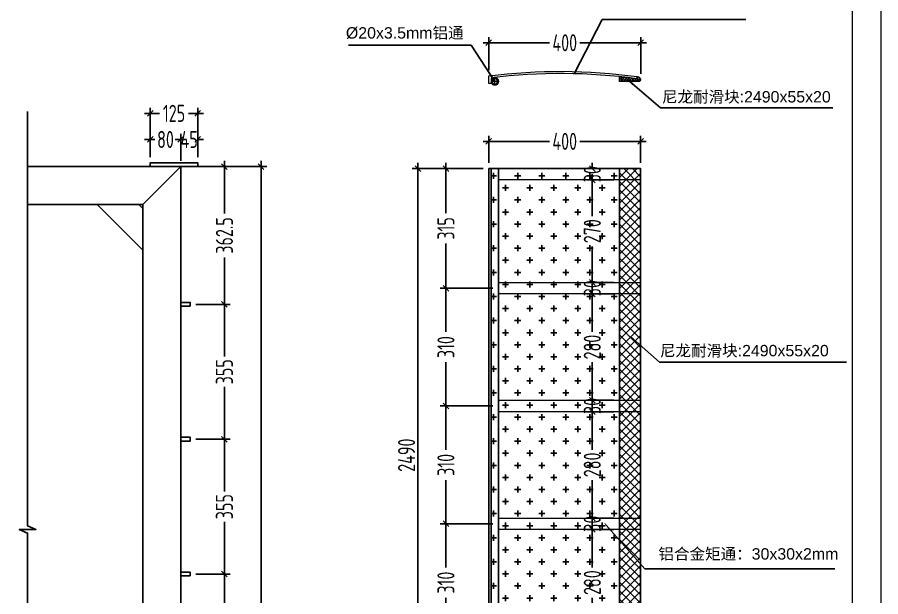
# Model space of a CAD drawing. Header units: millimetres. Extents: x 136606 to 1231039, y 82794 to 127364.
# Drawn here: x 864507 to 866782, y 124577 to 126103 of the extents above; entities that cross this region are included whole.
import ezdxf
from ezdxf import colors
from ezdxf.entities.mleader import LeaderData, LeaderLine
from ezdxf.math import Vec2, Vec3

# ---------------------------------------------------------------- set-up
doc = ezdxf.new("R2010")
doc.units = ezdxf.units.MM
doc.linetypes.add('CENTER', pattern=[0.6, 0.375, -0.075, 0.075, -0.075])
doc.linetypes.add('PHANTOM2', pattern=[1.25, 0.625, -0.125, 0.125, -0.125, 0.125, -0.125])
doc.layers.add('1', color=7, linetype='Continuous', true_color=0xffffff)
for name, color, linetype in [('HR-Break', 1, 'PHANTOM2'), ('HR-dimension', 9, 'Continuous'), ('HR-hatch', 8, 'Continuous'), ('HR-Zhuliang', 3, 'Continuous'), ('标注', 9, 'Continuous'), ('铝条', 31, 'Continuous'), ('铝通', 4, 'Continuous')]:
    doc.layers.add(name, color=color, linetype=linetype)
doc.layers.add('图框', color=7, linetype='Continuous', lineweight=13)
doc.layers.add('文本', color=3, linetype='Continuous', lineweight=13)
doc.styles.add('Arial', font='arial.ttf')
doc.styles.add('hztxt', font='ros1.shx', dxfattribs={"width": 0.8, "bigfont": 'hztxt.shx'})
doc.styles.get("Standard").update_dxf_attribs({"font": 'arial.ttf'})
doc.dimstyles.new('DIM-15', dxfattribs={"dimscale": 15, "dimtxt": 3, "dimasz": 1, "dimexe": 1, "dimexo": 1, "dimgap": 0.5, "dimtad": 0, "dimdec": 1, "dimrnd": 0.0005, "dimzin": 9, "dimdsep": 46, "dimtxsty": 'hztxt', "dimblk": 'OBLIQUE', "dimcen": 0, "dimdle": 1, "dimclrd": 9, "dimclre": 9, "dimclrt": 2, "dimazin": 2, "dimtfac": 1, "dimtdec": 1, "dimtix": 1, "dimtofl": 0, "dimtmove": 2, "dimatfit": 3, "dimfxl": 1, "dimarcsym": 2})
doc.dimstyles.new('HR-BI-DIM5', dxfattribs={"dimscale": 6, "dimtxt": 5, "dimasz": 1, "dimexe": 1, "dimexo": 1.5, "dimgap": 2, "dimtad": 1, "dimdec": 1, "dimdsep": 46, "dimtxsty": 'hztxt', "dimcen": 0, "dimdle": 1, "dimclrd": 256, "dimclre": 256, "dimclrt": 2, "dimadec": 1, "dimazin": 0, "dimtfac": 1, "dimtdec": 1, "dimtix": 1, "dimtmove": 2, "dimatfit": 3, "dimfxl": 1, "dimtfill": 1, "dimtolj": 1, "dimtzin": 0, "dimarcsym": 1})

# ---------------------------------------------------------------- blocks, each defined once
blk = doc.blocks.new('_Oblique')
at = {"color": 0, "linetype": 'ByBlock', "lineweight": -2}
blk.add_line((-0.5, -0.5), (0.5, 0.5), dxfattribs=at)
blk = doc.blocks.new('*D1200')
at = {"layer": 'Defpoints', "color": 0, "ltscale": 1.5, "transparency": 16777216}
for p in [(864982.8, 125849.6), (864857.9, 125719.4), (864982.8, 125719.4)]:
    blk.add_point(p, dxfattribs=at)
at = {"layer": 'HR-dimension', "color": 9, "lineweight": -2, "ltscale": 1.5, "transparency": 16777216}
for p, q in [((864842.9, 125849.6), (864882.3, 125849.6)), ((864857.9, 125734.4), (864857.9, 125864.6)), ((864997.8, 125849.6), (864958.5, 125849.6)), ((864982.8, 125734.4), (864982.8, 125864.6))]:
    blk.add_line(p, q, dxfattribs=at)
at = {"layer": 'HR-dimension', "color": 9, "lineweight": -2, "ltscale": 1.5, "transparency": 16777216, "xscale": 15, "yscale": 15, "zscale": 15, "rotation": 180}
blk.add_blockref('_Oblique', (864857.9, 125849.6), dxfattribs=at)
at = {"layer": 'HR-dimension', "color": 9, "lineweight": -2, "ltscale": 1.5, "transparency": 16777216, "xscale": 15, "yscale": 15, "zscale": 15}
blk.add_blockref('_Oblique', (864982.8, 125849.6), dxfattribs=at)
at = {"layer": 'HR-dimension', "color": 2, "ltscale": 1.5, "transparency": 16777216, "insert": (864920.4, 125849.6), "char_height": 45, "attachment_point": 5, "style": 'hztxt'}
blk.add_mtext('125', dxfattribs=at)
blk = doc.blocks.new('*D1201')
at = {"layer": 'Defpoints', "color": 0, "ltscale": 1.5, "transparency": 16777216}
for p in [(864937.9, 125780.9), (864857.9, 125719.4), (864937.9, 125709.4)]:
    blk.add_point(p, dxfattribs=at)
at = {"layer": 'HR-dimension', "color": 9, "lineweight": -2, "ltscale": 1.5, "transparency": 16777216}
for p, q in [((864842.9, 125780.9), (864870, 125780.9)), ((864857.9, 125734.4), (864857.9, 125795.9)), ((864952.9, 125780.9), (864925.8, 125780.9)), ((864937.9, 125724.4), (864937.9, 125795.9))]:
    blk.add_line(p, q, dxfattribs=at)
at = {"layer": 'HR-dimension', "color": 9, "lineweight": -2, "ltscale": 1.5, "transparency": 16777216, "xscale": 15, "yscale": 15, "zscale": 15, "rotation": 180}
blk.add_blockref('_Oblique', (864857.9, 125780.9), dxfattribs=at)
at = {"layer": 'HR-dimension', "color": 9, "lineweight": -2, "ltscale": 1.5, "transparency": 16777216, "xscale": 15, "yscale": 15, "zscale": 15}
blk.add_blockref('_Oblique', (864937.9, 125780.9), dxfattribs=at)
at = {"layer": 'HR-dimension', "color": 2, "ltscale": 1.5, "transparency": 16777216, "insert": (864897.9, 125780.9), "char_height": 45, "attachment_point": 5, "style": 'hztxt'}
blk.add_mtext('80', dxfattribs=at)
blk = doc.blocks.new('*D1202')
at = {"layer": 'Defpoints', "color": 0, "ltscale": 1.5, "transparency": 16777216}
for p in [(864982.8, 125780.9), (864937.9, 125709.4), (864982.8, 125719.4)]:
    blk.add_point(p, dxfattribs=at)
at = {"layer": 'HR-dimension', "color": 9, "lineweight": -2, "ltscale": 1.5, "transparency": 16777216}
for p, q in [((864937.9, 125780.9), (864922.9, 125780.9)), ((864937.9, 125724.4), (864937.9, 125795.9)), ((864982.8, 125734.4), (864982.8, 125795.9)), ((864982.8, 125780.9), (864997.8, 125780.9))]:
    blk.add_line(p, q, dxfattribs=at)
at = {"layer": 'HR-dimension', "color": 9, "lineweight": -2, "ltscale": 1.5, "transparency": 16777216, "xscale": 15, "yscale": 15, "zscale": 15}
blk.add_blockref('_Oblique', (864937.9, 125780.9), dxfattribs=at)
at = {"layer": 'HR-dimension', "color": 9, "lineweight": -2, "ltscale": 1.5, "transparency": 16777216, "xscale": 15, "yscale": 15, "zscale": 15, "rotation": 180}
blk.add_blockref('_Oblique', (864982.8, 125780.9), dxfattribs=at)
at = {"layer": 'HR-dimension', "color": 2, "ltscale": 1.5, "transparency": 16777216, "insert": (864960.4, 125780.9), "char_height": 45, "attachment_point": 5, "style": 'hztxt'}
blk.add_mtext('45', dxfattribs=at)
blk = doc.blocks.new('*D1203')
at = {"layer": 'Defpoints', "color": 0, "ltscale": 1.5, "transparency": 16777216}
for p in [(864937.9, 125709.4), (864962.9, 125346.9), (865053.1, 125346.9)]:
    blk.add_point(p, dxfattribs=at)
at = {"layer": 'HR-dimension', "color": 9, "lineweight": -2, "ltscale": 1.5, "transparency": 16777216}
for p, q in [((864952.9, 125709.4), (865068.1, 125709.4)), ((865053.1, 125724.4), (865053.1, 125586.1)), ((865053.1, 125331.9), (865053.1, 125470.3)), ((864977.9, 125346.9), (865068.1, 125346.9))]:
    blk.add_line(p, q, dxfattribs=at)
at = {"layer": 'HR-dimension', "color": 9, "lineweight": -2, "ltscale": 1.5, "transparency": 16777216, "xscale": 15, "yscale": 15, "zscale": 15}
for p, rotation in [((865053.1, 125709.4), 90), ((865053.1, 125346.9), 270)]:
    blk.add_blockref('_Oblique', p, dxfattribs=dict(at, rotation=rotation))
at = {"layer": 'HR-dimension', "color": 2, "ltscale": 1.5, "transparency": 16777216, "insert": (865053.1, 125528.2), "char_height": 45, "attachment_point": 5, "rotation": 90, "style": 'hztxt'}
blk.add_mtext('362.5', dxfattribs=at)
blk = doc.blocks.new('*D1204')
at = {"layer": 'Defpoints', "color": 0, "ltscale": 1.5, "transparency": 16777216}
for p in [(864962.9, 124991.9), (864962.9, 124636.9), (865053, 124636.9)]:
    blk.add_point(p, dxfattribs=at)
at = {"layer": 'HR-dimension', "color": 9, "lineweight": -2, "ltscale": 1.5, "transparency": 16777216}
for p, q in [((865053, 125006.9), (865053, 124854.3)), ((864977.9, 124991.9), (865068, 124991.9)), ((865053, 124621.9), (865053, 124774.5)), ((864977.9, 124636.9), (865068, 124636.9))]:
    blk.add_line(p, q, dxfattribs=at)
at = {"layer": 'HR-dimension', "color": 9, "lineweight": -2, "ltscale": 1.5, "transparency": 16777216, "xscale": 15, "yscale": 15, "zscale": 15}
for p, rotation in [((865053, 124991.9), 90), ((865053, 124636.9), 270)]:
    blk.add_blockref('_Oblique', p, dxfattribs=dict(at, rotation=rotation))
at = {"layer": 'HR-dimension', "color": 2, "ltscale": 1.5, "transparency": 16777216, "insert": (865053, 124814.4), "char_height": 45, "attachment_point": 5, "rotation": 90, "style": 'hztxt'}
blk.add_mtext('355', dxfattribs=at)
blk = doc.blocks.new('*D1205')
at = {"layer": 'Defpoints', "color": 0, "ltscale": 1.5, "transparency": 16777216}
for p in [(864937.9, 125709.4), (864937.8, 123209.5), (865149.5, 123209.5)]:
    blk.add_point(p, dxfattribs=at)
at = {"layer": 'HR-dimension', "color": 9, "lineweight": -2, "ltscale": 1.5, "transparency": 16777216}
for p, q in [((864952.9, 125709.4), (865164.5, 125709.4)), ((865149.5, 125724.4), (865149.5, 124511.3)), ((865149.5, 123194.5), (865149.5, 124407.5)), ((864952.8, 123209.5), (865164.5, 123209.5))]:
    blk.add_line(p, q, dxfattribs=at)
at = {"layer": 'HR-dimension', "color": 9, "lineweight": -2, "ltscale": 1.5, "transparency": 16777216, "xscale": 15, "yscale": 15, "zscale": 15}
for p, rotation in [((865149.5, 125709.4), 90), ((865149.5, 123209.5), 270)]:
    blk.add_blockref('_Oblique', p, dxfattribs=dict(at, rotation=rotation))
at = {"layer": 'HR-dimension', "color": 2, "ltscale": 1.5, "transparency": 16777216, "insert": (865149.5, 124459.4), "char_height": 45, "attachment_point": 5, "rotation": 90, "style": 'hztxt'}
blk.add_mtext('2500', dxfattribs=at)
blk = doc.blocks.new('A$C46522D11')
for p, q in [((0, 17.1), (8.2, 25.2)), ((9.4, 20.3), (5.3, 24.5)), ((9.6, 19.3), (8.9, 25.2)), ((9.6, 19.3), (55.3, 24.4)), ((30.5, 12.2), (41.1, 22.8)), ((37.6, 12.2), (49.1, 23.7)), ((52.9, 12.2), (42.2, 22.9)), ((44.7, 12.2), (55.3, 22.8)), ((55.3, 16.9), (48.5, 23.6)), ((55.3, 24), (54.9, 24.4)), ((55.3, 12.2), (55.3, 24.4)), ((2.9, 12.7), (0.5, 15.1)), ((10.4, 12.2), (1.4, 21.3)), ((2.8, 12.8), (9.5, 19.5)), ((5, 12.2), (55.3, 12.2)), ((9.3, 12.2), (17.2, 20.1)), ((17.5, 12.2), (10.4, 19.4)), ((16.4, 12.2), (25.2, 21)), ((24.6, 12.2), (16.7, 20.1)), ((31.6, 12.2), (23.1, 20.8)), ((23.5, 12.2), (33.2, 21.9)), ((38.7, 12.2), (29.5, 21.5)), ((45.8, 12.2), (35.8, 22.2)), ((51.8, 12.2), (55.3, 15.7))]:
    blk.add_line(p, q)
at = {"color": 1, "linetype": 'CENTER', "ltscale": 10.16}
for p, q in [((372.9, 11), (394.9, 11)), ((383.9, 0), (383.9, 22))]:
    blk.add_line(p, q, dxfattribs=at)
blk.add_lwpolyline([(399.9, 5.2), (399.9, 25.2, 0.066496), (8.9, 25.2), (9.6, 19.3, -0.065854), (393.9, 19.9), (393.9, 5.2)], format="xyb", close=True)
for radius in [10, 7]:
    blk.add_circle((383.9, 11), radius)
for centre, radius, start, end in [((8.9, 16.2), 9, 90, 165.5225), ((5, 17.2), 5, 165.5225, 270)]:
    blk.add_arc(centre, radius, start, end)
blk = doc.blocks.new('A$C848c3b45')
at = {"layer": '图框', "lineweight": 0, "xscale": -1, "rotation": 359.6607206610116}
blk.add_blockref('A$C46522D11', (383.8, -13.3), dxfattribs=at)
blk = doc.blocks.new('*D1010')
at = {"layer": 'Defpoints', "color": 0, "ltscale": 1.5, "transparency": 16777216}
for p in [(866149.5, 126035.5), (865749.5, 125948.2), (866149.5, 125938.3)]:
    blk.add_point(p, dxfattribs=at)
at = {"layer": 'HR-dimension', "color": 9, "lineweight": -2, "ltscale": 1.5, "transparency": 16777216}
for p, q in [((865749.5, 125963.2), (865749.5, 126050.5)), ((866149.5, 125953.3), (866149.5, 126050.5)), ((865734.5, 126035.5), (865909.6, 126035.5)), ((866164.5, 126035.5), (865989.4, 126035.5))]:
    blk.add_line(p, q, dxfattribs=at)
at = {"layer": 'HR-dimension', "color": 9, "lineweight": -2, "ltscale": 1.5, "transparency": 16777216, "xscale": 15, "yscale": 15, "zscale": 15, "rotation": 180}
blk.add_blockref('_Oblique', (865749.5, 126035.5), dxfattribs=at)
at = {"layer": 'HR-dimension', "color": 9, "lineweight": -2, "ltscale": 1.5, "transparency": 16777216, "xscale": 15, "yscale": 15, "zscale": 15}
blk.add_blockref('_Oblique', (866149.5, 126035.5), dxfattribs=at)
at = {"layer": 'HR-dimension', "color": 2, "ltscale": 1.5, "transparency": 16777216, "insert": (865949.5, 126035.5), "char_height": 45, "attachment_point": 5, "style": 'hztxt'}
blk.add_mtext('400', dxfattribs=at)
blk = doc.blocks.new('*D1206')
at = {"layer": 'Defpoints', "color": 0, "ltscale": 1.5, "transparency": 16777216}
for p in [(865749.4, 125704.4), (865636.5, 125389.4), (865775.4, 125389.4)]:
    blk.add_point(p, dxfattribs=at)
at = {"layer": 'HR-dimension', "color": 9, "lineweight": -2, "ltscale": 1.5, "transparency": 16777216}
for p, q in [((865636.5, 125719.4), (865636.5, 125586.8)), ((865734.4, 125704.4), (865621.5, 125704.4)), ((865636.5, 125374.4), (865636.5, 125507)), ((865760.4, 125389.4), (865621.5, 125389.4))]:
    blk.add_line(p, q, dxfattribs=at)
at = {"layer": 'HR-dimension', "color": 9, "lineweight": -2, "ltscale": 1.5, "transparency": 16777216, "xscale": 15, "yscale": 15, "zscale": 15}
for p, rotation in [((865636.5, 125704.4), 90), ((865636.5, 125389.4), 270)]:
    blk.add_blockref('_Oblique', p, dxfattribs=dict(at, rotation=rotation))
at = {"layer": 'HR-dimension', "color": 2, "ltscale": 1.5, "transparency": 16777216, "insert": (865636.5, 125546.9), "char_height": 45, "attachment_point": 5, "rotation": 90, "style": 'hztxt'}
blk.add_mtext('315', dxfattribs=at)
blk = doc.blocks.new('*D1207')
at = {"layer": 'Defpoints', "color": 0, "ltscale": 1.5, "transparency": 16777216}
for p in [(865775.4, 125389.4), (865636.5, 125079.4), (865775.4, 125079.4)]:
    blk.add_point(p, dxfattribs=at)
at = {"layer": 'HR-dimension', "color": 9, "lineweight": -2, "ltscale": 1.5, "transparency": 16777216}
for p, q in [((865636.5, 125404.4), (865636.5, 125274.3)), ((865760.4, 125389.4), (865621.5, 125389.4)), ((865636.5, 125064.4), (865636.5, 125194.5)), ((865760.4, 125079.4), (865621.5, 125079.4))]:
    blk.add_line(p, q, dxfattribs=at)
at = {"layer": 'HR-dimension', "color": 9, "lineweight": -2, "ltscale": 1.5, "transparency": 16777216, "xscale": 15, "yscale": 15, "zscale": 15}
for p, rotation in [((865636.5, 125389.4), 90), ((865636.5, 125079.4), 270)]:
    blk.add_blockref('_Oblique', p, dxfattribs=dict(at, rotation=rotation))
at = {"layer": 'HR-dimension', "color": 2, "ltscale": 1.5, "transparency": 16777216, "insert": (865636.5, 125234.4), "char_height": 45, "attachment_point": 5, "rotation": 90, "style": 'hztxt'}
blk.add_mtext('310', dxfattribs=at)
blk = doc.blocks.new('*D1208')
at = {"layer": 'Defpoints', "color": 0, "ltscale": 1.5, "transparency": 16777216}
for p in [(865775.4, 125079.4), (865636.5, 124769.4), (865775.4, 124769.4)]:
    blk.add_point(p, dxfattribs=at)
at = {"layer": 'HR-dimension', "color": 9, "lineweight": -2, "ltscale": 1.5, "transparency": 16777216}
for p, q in [((865636.5, 125094.4), (865636.5, 124964.3)), ((865760.4, 125079.4), (865621.5, 125079.4)), ((865636.5, 124754.4), (865636.5, 124884.5)), ((865760.4, 124769.4), (865621.5, 124769.4))]:
    blk.add_line(p, q, dxfattribs=at)
at = {"layer": 'HR-dimension', "color": 9, "lineweight": -2, "ltscale": 1.5, "transparency": 16777216, "xscale": 15, "yscale": 15, "zscale": 15}
for p, rotation in [((865636.5, 125079.4), 90), ((865636.5, 124769.4), 270)]:
    blk.add_blockref('_Oblique', p, dxfattribs=dict(at, rotation=rotation))
at = {"layer": 'HR-dimension', "color": 2, "ltscale": 1.5, "transparency": 16777216, "insert": (865636.5, 124924.4), "char_height": 45, "attachment_point": 5, "rotation": 90, "style": 'hztxt'}
blk.add_mtext('310', dxfattribs=at)
blk = doc.blocks.new('*D1209')
at = {"layer": 'Defpoints', "color": 0, "ltscale": 1.5, "transparency": 16777216}
for p in [(865749.4, 125704.4), (865562.8, 123214.4), (865749.4, 123214.4)]:
    blk.add_point(p, dxfattribs=at)
at = {"layer": 'HR-dimension', "color": 9, "lineweight": -2, "ltscale": 1.5, "transparency": 16777216}
for p, q in [((865562.8, 125719.4), (865562.8, 123199.4)), ((865734.4, 125704.4), (865547.8, 125704.4)), ((865734.4, 123214.4), (865547.8, 123214.4))]:
    blk.add_line(p, q, dxfattribs=at)
at = {"layer": 'HR-dimension', "color": 9, "lineweight": -2, "ltscale": 1.5, "transparency": 16777216, "xscale": 15, "yscale": 15, "zscale": 15}
for p, rotation in [((865562.8, 125704.4), 90), ((865562.8, 123214.4), 270)]:
    blk.add_blockref('_Oblique', p, dxfattribs=dict(at, rotation=rotation))
at = {"layer": 'HR-dimension', "color": 2, "ltscale": 1.5, "transparency": 16777216, "insert": (865532.8, 124949.9), "char_height": 45, "attachment_point": 5, "rotation": 90, "style": 'hztxt'}
blk.add_mtext('2490', dxfattribs=at)
blk = doc.blocks.new('*D1210')
at = {"layer": 'Defpoints', "color": 0, "ltscale": 1.5, "transparency": 16777216}
for p in [(866149.4, 125775.9), (865749.4, 125704.4), (866149.4, 125704.4)]:
    blk.add_point(p, dxfattribs=at)
at = {"layer": 'HR-dimension', "color": 9, "lineweight": -2, "ltscale": 1.5, "transparency": 16777216}
for p, q in [((865749.4, 125719.4), (865749.4, 125790.9)), ((866149.4, 125719.4), (866149.4, 125790.9)), ((865734.4, 125775.9), (865909.5, 125775.9)), ((866164.4, 125775.9), (865989.3, 125775.9))]:
    blk.add_line(p, q, dxfattribs=at)
at = {"layer": 'HR-dimension', "color": 9, "lineweight": -2, "ltscale": 1.5, "transparency": 16777216, "xscale": 15, "yscale": 15, "zscale": 15, "rotation": 180}
blk.add_blockref('_Oblique', (865749.4, 125775.9), dxfattribs=at)
at = {"layer": 'HR-dimension', "color": 9, "lineweight": -2, "ltscale": 1.5, "transparency": 16777216, "xscale": 15, "yscale": 15, "zscale": 15}
blk.add_blockref('_Oblique', (866149.4, 125775.9), dxfattribs=at)
at = {"layer": 'HR-dimension', "color": 2, "ltscale": 1.5, "transparency": 16777216, "insert": (865949.4, 125775.9), "char_height": 45, "attachment_point": 5, "style": 'hztxt'}
blk.add_mtext('400', dxfattribs=at)
blk = doc.blocks.new('*D1221')
at = {"layer": 'Defpoints', "color": 0, "ltscale": 1.5, "transparency": 16777216}
for p in [(865636.5, 124769.4), (865775.4, 124769.4), (865775.4, 124459.4)]:
    blk.add_point(p, dxfattribs=at)
at = {"layer": 'HR-dimension', "color": 9, "lineweight": -2, "ltscale": 1.5, "transparency": 16777216}
for p, q in [((865636.5, 124784.4), (865636.5, 124654.3)), ((865760.4, 124769.4), (865621.5, 124769.4)), ((865636.5, 124444.4), (865636.5, 124574.5)), ((865760.4, 124459.4), (865621.5, 124459.4))]:
    blk.add_line(p, q, dxfattribs=at)
at = {"layer": 'HR-dimension', "color": 9, "lineweight": -2, "ltscale": 1.5, "transparency": 16777216, "xscale": 15, "yscale": 15, "zscale": 15}
for p, rotation in [((865636.5, 124769.4), 90), ((865636.5, 124459.4), 270)]:
    blk.add_blockref('_Oblique', p, dxfattribs=dict(at, rotation=rotation))
at = {"layer": 'HR-dimension', "color": 2, "ltscale": 1.5, "transparency": 16777216, "insert": (865636.5, 124614.4), "char_height": 45, "attachment_point": 5, "rotation": 90, "style": 'hztxt'}
blk.add_mtext('310', dxfattribs=at)
blk = doc.blocks.new('*D1077')
at = {"layer": 'Defpoints', "color": 0, "ltscale": 1.5, "transparency": 16777216}
for p in [(864962.9, 125346.9), (864962.9, 124991.9), (865053, 124991.9)]:
    blk.add_point(p, dxfattribs=at)
at = {"layer": 'HR-dimension', "color": 9, "lineweight": -2, "ltscale": 1.5, "transparency": 16777216}
for p, q in [((864977.9, 125346.9), (865068, 125346.9)), ((865053, 125361.9), (865053, 125209.3)), ((865053, 124976.9), (865053, 125129.5)), ((864977.9, 124991.9), (865068, 124991.9))]:
    blk.add_line(p, q, dxfattribs=at)
at = {"layer": 'HR-dimension', "color": 9, "lineweight": -2, "ltscale": 1.5, "transparency": 16777216, "xscale": 15, "yscale": 15, "zscale": 15}
for p, rotation in [((865053, 125346.9), 90), ((865053, 124991.9), 270)]:
    blk.add_blockref('_Oblique', p, dxfattribs=dict(at, rotation=rotation))
at = {"layer": 'HR-dimension', "color": 2, "ltscale": 1.5, "transparency": 16777216, "insert": (865053, 125169.4), "char_height": 45, "attachment_point": 5, "rotation": 90, "style": 'hztxt'}
blk.add_mtext('355', dxfattribs=at)
blk = doc.blocks.new('*D1252')
at = {"color": 9, "lineweight": -2, "transparency": 16777216}
for p, q in [((866022.1, 125704.4), (866022.1, 125719.4)), ((866079, 125704.4), (866007.1, 125704.4)), ((866079, 125674.4), (866007.1, 125674.4)), ((866022.1, 125674.4), (866022.1, 125659.4))]:
    blk.add_line(p, q, dxfattribs=at)
at = {"layer": 'Defpoints', "color": 0, "transparency": 16777216}
for p in [(866022.1, 125704.4), (866094, 125704.4), (866094, 125674.4)]:
    blk.add_point(p, dxfattribs=at)
at = {"color": 9, "lineweight": -2, "transparency": 16777216, "xscale": 15, "yscale": 15, "zscale": 15}
for p, rotation in [((866022.1, 125704.4), 270), ((866022.1, 125674.4), 90)]:
    blk.add_blockref('_Oblique', p, dxfattribs=dict(at, rotation=rotation))
at = {"color": 2, "transparency": 16777216, "insert": (866022.1, 125689.4), "char_height": 45, "attachment_point": 5, "rotation": 90, "style": 'hztxt'}
blk.add_mtext('30', dxfattribs=at)
blk = doc.blocks.new('*D1253')
at = {"color": 9, "lineweight": -2, "transparency": 16777216}
for p, q in [((866022.1, 125689.4), (866022.1, 125579.3)), ((866079, 125674.4), (866007.1, 125674.4)), ((866022.1, 125389.4), (866022.1, 125499.5)), ((866079, 125404.4), (866007.1, 125404.4))]:
    blk.add_line(p, q, dxfattribs=at)
at = {"layer": 'Defpoints', "color": 0, "transparency": 16777216}
for p in [(866094, 125674.4), (866022.1, 125404.4), (866094, 125404.4)]:
    blk.add_point(p, dxfattribs=at)
at = {"color": 9, "lineweight": -2, "transparency": 16777216, "xscale": 15, "yscale": 15, "zscale": 15}
for p, rotation in [((866022.1, 125674.4), 90), ((866022.1, 125404.4), 270)]:
    blk.add_blockref('_Oblique', p, dxfattribs=dict(at, rotation=rotation))
at = {"color": 2, "transparency": 16777216, "insert": (866022.1, 125539.4), "char_height": 45, "attachment_point": 5, "rotation": 90, "style": 'hztxt'}
blk.add_mtext('270', dxfattribs=at)
blk = doc.blocks.new('*D1254')
at = {"color": 9, "lineweight": -2, "transparency": 16777216}
for p, q in [((866022.1, 125404.4), (866022.1, 125419.4)), ((866079, 125404.4), (866007.1, 125404.4)), ((866079, 125374.4), (866007.1, 125374.4)), ((866022.1, 125374.4), (866022.1, 125359.4))]:
    blk.add_line(p, q, dxfattribs=at)
at = {"layer": 'Defpoints', "color": 0, "transparency": 16777216}
for p in [(866094, 125404.4), (866022.1, 125374.4), (866094, 125374.4)]:
    blk.add_point(p, dxfattribs=at)
at = {"color": 9, "lineweight": -2, "transparency": 16777216, "xscale": 15, "yscale": 15, "zscale": 15}
for p, rotation in [((866022.1, 125404.4), 270), ((866022.1, 125374.4), 90)]:
    blk.add_blockref('_Oblique', p, dxfattribs=dict(at, rotation=rotation))
at = {"color": 2, "transparency": 16777216, "insert": (866022.1, 125389.4), "char_height": 45, "attachment_point": 5, "rotation": 90, "style": 'hztxt'}
blk.add_mtext('30', dxfattribs=at)
blk = doc.blocks.new('*D1255')
at = {"color": 9, "lineweight": -2, "transparency": 16777216}
for p, q in [((866079, 125374.4), (866007.1, 125374.4)), ((866022.1, 125389.4), (866022.1, 125274.3)), ((866022.1, 125079.4), (866022.1, 125194.5)), ((866079, 125094.4), (866007.1, 125094.4))]:
    blk.add_line(p, q, dxfattribs=at)
at = {"layer": 'Defpoints', "color": 0, "transparency": 16777216}
for p in [(866094, 125374.4), (866022.1, 125094.4), (866094, 125094.4)]:
    blk.add_point(p, dxfattribs=at)
at = {"color": 9, "lineweight": -2, "transparency": 16777216, "xscale": 15, "yscale": 15, "zscale": 15}
for p, rotation in [((866022.1, 125374.4), 90), ((866022.1, 125094.4), 270)]:
    blk.add_blockref('_Oblique', p, dxfattribs=dict(at, rotation=rotation))
at = {"color": 2, "transparency": 16777216, "insert": (866022.1, 125234.4), "char_height": 45, "attachment_point": 5, "rotation": 90, "style": 'hztxt'}
blk.add_mtext('280', dxfattribs=at)
blk = doc.blocks.new('*D1256')
at = {"color": 9, "lineweight": -2, "transparency": 16777216}
for p, q in [((866079, 125094.4), (866007.1, 125094.4)), ((866022.1, 125094.4), (866022.1, 125109.4)), ((866079, 125064.4), (866007.1, 125064.4)), ((866022.1, 125064.4), (866022.1, 125049.4))]:
    blk.add_line(p, q, dxfattribs=at)
at = {"layer": 'Defpoints', "color": 0, "transparency": 16777216}
for p in [(866094, 125094.4), (866022.1, 125064.4), (866094, 125064.4)]:
    blk.add_point(p, dxfattribs=at)
at = {"color": 9, "lineweight": -2, "transparency": 16777216, "xscale": 15, "yscale": 15, "zscale": 15}
for p, rotation in [((866022.1, 125094.4), 270), ((866022.1, 125064.4), 90)]:
    blk.add_blockref('_Oblique', p, dxfattribs=dict(at, rotation=rotation))
at = {"color": 2, "transparency": 16777216, "insert": (866022.1, 125079.4), "char_height": 45, "attachment_point": 5, "rotation": 90, "style": 'hztxt'}
blk.add_mtext('30', dxfattribs=at)
blk = doc.blocks.new('*D1257')
at = {"color": 9, "lineweight": -2, "transparency": 16777216}
for p, q in [((866022.1, 125079.4), (866022.1, 124964.3)), ((866079, 125064.4), (866007.1, 125064.4)), ((866022.1, 124769.4), (866022.1, 124884.5)), ((866079, 124784.4), (866007.1, 124784.4))]:
    blk.add_line(p, q, dxfattribs=at)
at = {"layer": 'Defpoints', "color": 0, "transparency": 16777216}
for p in [(866094, 125064.4), (866022.1, 124784.4), (866094, 124784.4)]:
    blk.add_point(p, dxfattribs=at)
at = {"color": 9, "lineweight": -2, "transparency": 16777216, "xscale": 15, "yscale": 15, "zscale": 15}
for p, rotation in [((866022.1, 125064.4), 90), ((866022.1, 124784.4), 270)]:
    blk.add_blockref('_Oblique', p, dxfattribs=dict(at, rotation=rotation))
at = {"color": 2, "transparency": 16777216, "insert": (866022.1, 124924.4), "char_height": 45, "attachment_point": 5, "rotation": 90, "style": 'hztxt'}
blk.add_mtext('280', dxfattribs=at)
blk = doc.blocks.new('*D1258')
at = {"color": 9, "lineweight": -2, "transparency": 16777216}
for p, q in [((866022.1, 124784.4), (866022.1, 124799.4)), ((866079, 124784.4), (866007.1, 124784.4)), ((866079, 124754.4), (866007.1, 124754.4)), ((866022.1, 124754.4), (866022.1, 124739.4))]:
    blk.add_line(p, q, dxfattribs=at)
at = {"layer": 'Defpoints', "color": 0, "transparency": 16777216}
for p in [(866094, 124784.4), (866022.1, 124754.4), (866094, 124754.4)]:
    blk.add_point(p, dxfattribs=at)
at = {"color": 9, "lineweight": -2, "transparency": 16777216, "xscale": 15, "yscale": 15, "zscale": 15}
for p, rotation in [((866022.1, 124784.4), 270), ((866022.1, 124754.4), 90)]:
    blk.add_blockref('_Oblique', p, dxfattribs=dict(at, rotation=rotation))
at = {"color": 2, "transparency": 16777216, "insert": (866022.1, 124769.4), "char_height": 45, "attachment_point": 5, "rotation": 90, "style": 'hztxt'}
blk.add_mtext('30', dxfattribs=at)
blk = doc.blocks.new('*D1259')
at = {"color": 9, "lineweight": -2, "transparency": 16777216}
for p, q in [((866079, 124754.4), (866007.1, 124754.4)), ((866022.1, 124769.4), (866022.1, 124654.3)), ((866022.1, 124459.4), (866022.1, 124574.5)), ((866079, 124474.4), (866007.1, 124474.4))]:
    blk.add_line(p, q, dxfattribs=at)
at = {"layer": 'Defpoints', "color": 0, "transparency": 16777216}
for p in [(866094, 124754.4), (866022.1, 124474.4), (866094, 124474.4)]:
    blk.add_point(p, dxfattribs=at)
at = {"color": 9, "lineweight": -2, "transparency": 16777216, "xscale": 15, "yscale": 15, "zscale": 15}
for p, rotation in [((866022.1, 124754.4), 90), ((866022.1, 124474.4), 270)]:
    blk.add_blockref('_Oblique', p, dxfattribs=dict(at, rotation=rotation))
at = {"color": 2, "transparency": 16777216, "insert": (866022.1, 124614.4), "char_height": 45, "attachment_point": 5, "rotation": 90, "style": 'hztxt'}
blk.add_mtext('280', dxfattribs=at)
blk = doc.blocks.new('GW-TK')
at = {"layer": '图框'}
for points in [[(927183.55, 464715.01), (927603.55, 464715.01), (927603.55, 464418.01), (927183.55, 464418.01)], [(927188.55, 464710.01), (927598.55, 464710.01), (927598.55, 464423.01), (927188.55, 464423.01)]]:
    blk.add_lwpolyline(points, close=True, dxfattribs=at)
blk = doc.blocks.new('*D1140')
at = {"layer": 'Defpoints', "color": 0, "ltscale": 1.5, "transparency": 16777216}
for p in [(864962.9, 124636.9), (864962.9, 124281.9), (865053, 124281.9)]:
    blk.add_point(p, dxfattribs=at)
at = {"layer": 'HR-dimension', "color": 9, "lineweight": -2, "ltscale": 1.5, "transparency": 16777216}
for p, q in [((865053, 124651.9), (865053, 124499.3)), ((864977.9, 124636.9), (865068, 124636.9)), ((865053, 124266.9), (865053, 124419.5)), ((864977.9, 124281.9), (865068, 124281.9))]:
    blk.add_line(p, q, dxfattribs=at)
at = {"layer": 'HR-dimension', "color": 9, "lineweight": -2, "ltscale": 1.5, "transparency": 16777216, "xscale": 15, "yscale": 15, "zscale": 15}
for p, rotation in [((865053, 124636.9), 90), ((865053, 124281.9), 270)]:
    blk.add_blockref('_Oblique', p, dxfattribs=dict(at, rotation=rotation))
at = {"layer": 'HR-dimension', "color": 2, "ltscale": 1.5, "transparency": 16777216, "insert": (865053, 124459.4), "char_height": 45, "attachment_point": 5, "rotation": 90, "style": 'hztxt'}
blk.add_mtext('355', dxfattribs=at)

msp = doc.modelspace()

# ---------------------------------------------------------------- hatches: boundary and pattern name
at = {"layer": 'HR-dimension'}
h = msp.add_hatch(dxfattribs=at)
h.set_pattern_fill('ANSI37', color=256, scale=5)
h.set_pattern_definition([(45, (851720.539, 109556.091), (-11.22532, 11.22532), []), (135, (851720.539, 109556.091), (-11.22532, -11.22532), [])])
h.paths.add_polyline_path([(866094.0386, 125704.4084), (866149.3938, 125704.4084), (866149.3938, 123214.4089), (866094.0386, 123214.4089)])
at = {"layer": 'HR-hatch'}
h = msp.add_hatch(dxfattribs=at)
h.set_pattern_fill('CROSS', color=256, scale=5)
h.set_pattern_definition([(0, (851720.54, 109556.09), (31.75, 31.75), [15.875, -47.625]), (90, (851728.477, 109548.154), (-31.75, 31.75), [15.875, -47.625])])
h.paths.add_polyline_path([(866094.0386, 125704.4084), (865749.3938, 125704.4084), (865749.3938, 123214.4089), (866094.0386, 123214.4089)])

# ---------------------------------------------------------------- linework, layer by layer
at = {"layer": '1', "color": 1}
msp.add_lwpolyline([(865755.4187, 125704.4084), (865775.4179, 125704.4084), (865775.4179, 123214.4139), (865755.4187, 123214.4139)], close=True, dxfattribs=at)
at = {"layer": 'HR-Break', "linetype": 'Continuous'}
msp.add_lwpolyline([(864534.6809, 125854.8259), (864534.6809, 124763.7452), (864556.5559, 124754.3702), (864512.8059, 124754.3702), (864534.6809, 124744.9952), (864534.6809, 123103.0636)], dxfattribs=at)
at = {"layer": 'HR-dimension'}
for points in [[(865749.3938, 125704.4084), (866149.3938, 125704.4084), (866149.3938, 123214.4089), (865749.3938, 123214.4089)], [(866094.0386, 125704.4084), (866149.3938, 125704.4084), (866149.3938, 123214.4089), (866094.0386, 123214.4089)]]:
    msp.add_lwpolyline(points, close=True, dxfattribs=at)
at = {"layer": 'HR-Zhuliang'}
msp.add_line((864837.8783, 125609.4052), (864937.881, 125709.403), dxfattribs=at)
for points in [[(864534.7051, 125709.4139), (864937.881, 125709.403), (864937.8405, 123209.403), (864534.7051, 123209.4139)], [(864534.7029, 125609.4139), (864837.8787, 125609.4052), (864837.8427, 123309.4052), (864534.7074, 123309.4139)]]:
    msp.add_lwpolyline(points, dxfattribs=at)
at = {"layer": '图框'}
for points in [[(866149.3938, 125674.4084), (865775.4179, 125674.4084), (865775.4179, 125704.4084), (866149.3938, 125704.4084)], [(866149.3938, 125374.4086), (865775.4179, 125374.4086), (865775.4179, 125404.4086), (866149.3938, 125404.4086)], [(866149.3938, 125064.4086), (865775.4179, 125064.4086), (865775.4179, 125094.4086), (866149.3938, 125094.4086)], [(866149.3938, 124754.4086), (865775.4179, 124754.4086), (865775.4179, 124784.4086), (866149.3938, 124784.4086)]]:
    msp.add_lwpolyline(points, close=True, dxfattribs=at)
at = {"layer": '标注', "linetype": 'Continuous'}
for points in [[(864962.8792, 125341.9084), (864937.8729, 125341.9084), (864937.8729, 125351.9084), (864962.8792, 125351.9084)], [(864962.8549, 124986.9084), (864937.8486, 124986.9084), (864937.8486, 124996.9084), (864962.8549, 124996.9084)], [(864962.8549, 124631.9084), (864937.8486, 124631.9084), (864937.8486, 124641.9084), (864962.8549, 124641.9084)]]:
    msp.add_lwpolyline(points, close=True, dxfattribs=at)
at = {"layer": '铝条'}
msp.add_lwpolyline([(864837.843, 125599.4049), (864837.843, 125489.4049), (864717.843, 125609.4049), (864827.843, 125609.4049)], close=True, dxfattribs=at)
at = {"layer": '铝通'}
msp.add_lwpolyline([(864857.881, 125709.4051), (864982.8388, 125709.4051), (864982.8388, 125719.4051), (864857.881, 125719.4051)], close=True, dxfattribs=at)

# ---------------------------------------------------------------- block references
at = {"layer": 'HR-dimension', "rotation": 0.09358043131044232}
msp.add_blockref('A$C848c3b45', (865765.4184, 125933.8478), dxfattribs=at)
at = {"layer": '文本', "xscale": 15, "yscale": 15, "zscale": 15}
msp.add_blockref('GW-TK', (-13047271.3832, -6843802.7788), dxfattribs=at)

# ---------------------------------------------------------------- texts
at = {"layer": '文本', "style": 'Arial'}
for s, p in [('%%C20x3.5mm铝通', (865373.0351, 126046.4316, 0.0005)), ('尼龙耐滑块:2490x55x20', (866205.6261, 125878.2574)), ('尼龙耐滑块:2490x55x20', (866200.3314, 125210.1181)), ('铝合金矩通：30x30x2mm', (866196.4404, 124675.0832))]:
    msp.add_text(s, height=30, dxfattribs=at).set_placement(p)

# ---------------------------------------------------------------- dimensions: what is measured, and where the dimension line sits
for base, p1, p2, picture, middle in [((866022.1166, 125704.4084), (866094.0386, 125674.4084), (866094.0386, 125704.4084), '*D1252', (866022.1166, 125689.4084)), ((866022.1166, 125404.4086), (866094.0386, 125674.4084), (866094.0386, 125404.4086), '*D1253', (866022.1166, 125539.4085)), ((866022.1166, 125374.4086), (866094.0386, 125404.4086), (866094.0386, 125374.4086), '*D1254', (866022.1166, 125389.4086)), ((866022.1166, 125094.4086), (866094.0386, 125374.4086), (866094.0386, 125094.4086), '*D1255', (866022.1166, 125234.4086)), ((866022.1166, 125064.4086), (866094.0386, 125094.4086), (866094.0386, 125064.4086), '*D1256', (866022.1166, 125079.4086)), ((866022.1166, 124784.4086), (866094.0386, 125064.4086), (866094.0386, 124784.4086), '*D1257', (866022.1166, 124924.4086)), ((866022.1166, 124754.4086), (866094.0386, 124784.4086), (866094.0386, 124754.4086), '*D1258', (866022.1166, 124769.4086)), ((866022.1166, 124474.4086), (866094.0386, 124754.4086), (866094.0386, 124474.4086), '*D1259', (866022.1166, 124614.4086))]:
    dim = msp.add_linear_dim(base=base, p1=p1, p2=p2, angle=90, dimstyle='DIM-15')
    dim.commit()
    dim.dimension.update_dxf_attribs({"geometry": picture, "text_midpoint": middle})
at = {"layer": 'HR-dimension', "ltscale": 1.5}
for base, p1, p2, picture, middle in [((866149.5103, 126035.4617), (865749.4796, 125948.1627), (866149.5103, 125938.2625), '*D1010', (865949.4949, 126035.4617)), ((864982.8388, 125849.6131), (864857.881, 125719.4051), (864982.8388, 125719.4051), '*D1200', (864920.3599, 125849.6131)), ((864937.881, 125780.9108), (864857.881, 125719.4051), (864937.881, 125709.403), '*D1201', (864897.881, 125780.9108)), ((864982.8388, 125780.9108), (864937.881, 125709.403), (864982.8388, 125719.4051), '*D1202', (864960.3599, 125780.9108)), ((866149.3938, 125775.9112), (865749.3938, 125704.4084), (866149.3938, 125704.4084), '*D1210', (865949.3938, 125775.9112))]:
    dim = msp.add_linear_dim(base=base, p1=p1, p2=p2, dimstyle='DIM-15', dxfattribs=at)
    dim.commit()
    dim.dimension.update_dxf_attribs({"geometry": picture, "text_midpoint": middle})
for base, p1, p2, picture, middle in [((865149.5334, 123209.4508), (864937.881, 125709.403), (864937.8405, 123209.4508), '*D1205', (865149.5334, 124459.4269)), ((865053.1263, 125346.9084), (864937.881, 125709.403), (864962.8792, 125346.9084), '*D1203', (865053.1263, 125528.1557)), ((865636.5348, 125389.4086), (865749.3938, 125704.4084), (865775.4179, 125389.4086), '*D1206', (865636.5348, 125546.9085)), ((865636.5348, 125079.4086), (865775.4179, 125389.4086), (865775.4179, 125079.4086), '*D1207', (865636.5348, 125234.4086)), ((865053.014, 124991.9084), (864962.8549, 125346.9084), (864962.8549, 124991.9084), '*D1077', (865053.014, 125169.4084)), ((865636.5348, 124769.4086), (865775.4179, 125079.4086), (865775.4179, 124769.4086), '*D1208', (865636.5348, 124924.4086)), ((865053.014, 124636.9084), (864962.8549, 124991.9084), (864962.8549, 124636.9084), '*D1204', (865053.014, 124814.4084)), ((865636.5348, 124769.4086), (865775.4179, 124459.4086), (865775.4179, 124769.4086), '*D1221', (865636.5348, 124614.4086)), ((865053.014, 124281.9084), (864962.8549, 124636.9084), (864962.8549, 124281.9084), '*D1140', (865053.014, 124459.4084))]:
    dim = msp.add_linear_dim(base=base, p1=p1, p2=p2, angle=90, dimstyle='DIM-15', dxfattribs=at)
    dim.commit()
    dim.dimension.update_dxf_attribs({"geometry": picture, "text_midpoint": middle})
dim = msp.add_linear_dim(base=(865562.7855, 123214.4089), p1=(865749.3938, 125704.4084), p2=(865749.3938, 123214.4089), angle=90, dimstyle='DIM-15', dxfattribs=at)
dim.commit()
dim.dimension.update_dxf_attribs({"geometry": '*D1209', "text_midpoint": (865532.7855, 124949.9163), "dimtype": 160})

# ---------------------------------------------------------------- leaders
ml = msp.add_multileader_mtext('Standard')
ml.set_content('', color=256)
ml.set_leader_properties()
ml.build(insert=Vec2(0, 0))
ml.multileader.update_dxf_attribs({"dogleg_length": 500, "arrow_head_size": 10})
ctx = ml.context
ctx.base_point, ctx.char_height, ctx.arrow_head_size, ctx.plane_origin = Vec3(866660.7868, 124651.1073), 10, 10, Vec3(866060.5864, 123780.2058)
notes = []
notes.append((ctx, [(0, (1, 1, 0), (866160.7868, 124651.1073), (1, 0), 500, [(0, [(866052.2862, 124773.2119)], 0, [])])]))
ctx.mtext.insert, ctx.mtext.flow_direction = Vec3(866662.7868, 124656.1073), 5
at = {"layer": 'HR-dimension'}
for points, override in [([(865975.1622, 125955.3545), (866047.7955, 126096.5595), (866426.9491, 126096.5595)], {"dimasz": 3, "dimtad": 0}), ([(865765.4183, 125933.8478), (865702.932, 126029.5501), (865379.5097, 126029.5501)], {"dimasz": 3, "dimtad": 0}), ([(866115.4308, 125938.2263), (866201.8861, 125864.1863), (866655.3668, 125864.1863)], {"dimasz": 3, "dimtad": 0}), ([(866122.5342, 125262.4), (866198.9211, 125194.6785), (866692.0487, 125194.6785)], {"dimgap": 2, "dimtad": 0})]:
    msp.add_leader(points, dimstyle='HR-BI-DIM5', override=override, dxfattribs=at)
for ctx, leaders in notes:
    for number, flags, end, landing, length, lines in leaders:
        leader = LeaderData()
        leader.index, (leader.has_last_leader_line, leader.has_dogleg_vector, leader.attachment_direction) = number, flags
        leader.last_leader_point, leader.dogleg_vector, leader.dogleg_length = Vec3(end), Vec3(landing), length
        for number, points, colour, breaks in lines:
            line = LeaderLine()
            line.index, line.vertices, line.color, line.breaks = number, Vec3.list(points), colors.encode_raw_color(colour), breaks
            leader.lines.append(line)
        ctx.leaders.append(leader)

doc.saveas('drawing.dxf')
